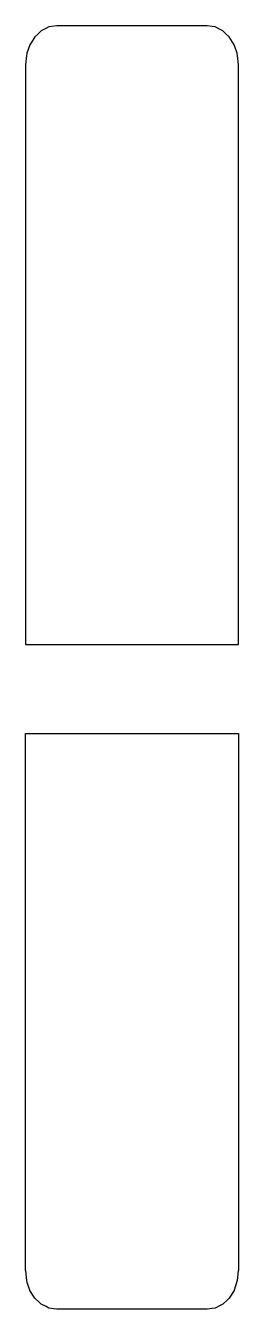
# Model space of a CAD drawing. Header units: metres. Extents: x 2.4 to 16, y -13.6 to 68.4.
import ezdxf

# ---------------------------------------------------------------- set-up
doc = ezdxf.new("R2010")
doc.units = ezdxf.units.M

msp = doc.modelspace()

# ---------------------------------------------------------------- linework, layer by layer
for p, q in [((3.684, 68.18), (3.4, 68.036)), ((3.882, 68.281), (3.684, 68.18)), ((4.215, 68.335), (3.882, 68.281)), ((4.4, 68.364), (4.215, 68.335)), ((10.681, 68.364), (4.4, 68.364)), ((14, 68.364), (10.681, 68.364)), ((14.33, 68.311), (14, 68.364)), ((14.518, 68.281), (14.33, 68.311)), ((14.798, 68.139), (14.518, 68.281)), ((15, 68.036), (14.798, 68.139)), ((2.75, 67.271), (2.668, 67.14)), ((2.986, 67.647), (2.75, 67.271)), ((3.178, 67.827), (2.986, 67.647)), ((3.4, 68.036), (3.178, 67.827)), ((15.2, 67.849), (15, 68.036)), ((15.414, 67.647), (15.2, 67.849)), ((15.524, 67.472), (15.414, 67.647)), ((15.732, 67.14), (15.524, 67.472)), ((2.459, 66.453), (2.4, 65.861)), ((2.468, 66.545), (2.459, 66.453)), ((2.486, 66.602), (2.468, 66.545)), ((2.668, 67.14), (2.486, 66.602)), ((15.768, 67.035), (15.732, 67.14)), ((15.914, 66.602), (15.768, 67.035)), ((15.928, 66.556), (15.914, 66.602)), ((15.932, 66.545), (15.928, 66.556)), ((15.941, 66.453), (15.932, 66.545)), ((16, 65.861), (15.941, 66.453)), ((2.4, 65.861), (2.4, 65.614)), ((2.4, 65.614), (2.4, 65.597)), ((2.4, 65.597), (2.4, 63.894)), ((16, 65.466), (16, 65.861)), ((16, 63.263), (16, 65.466)), ((2.4, 63.894), (2.4, 62.533)), ((16, 63.013), (16, 63.263)), ((16, 63.263), (16, 63.263)), ((2.4, 62.533), (2.4, 62.366)), ((2.4, 62.366), (2.4, 61.188)), ((16, 61.43), (16, 63.013)), ((2.4, 61.188), (2.4, 60.973)), ((2.4, 60.973), (2.4, 59.917)), ((16, 60.258), (16, 61.43)), ((2.4, 59.917), (2.4, 58.95)), ((16, 59.31), (16, 60.258)), ((16, 58.488), (16, 59.31)), ((2.4, 58.95), (2.4, 58.694)), ((2.4, 58.694), (2.4, 57.766)), ((16, 57.73), (16, 58.488)), ((2.4, 57.766), (2.4, 57.501)), ((2.4, 57.501), (2.4, 56.578)), ((16, 56.99), (16, 57.73)), ((2.4, 56.578), (2.4, 56.323)), ((16, 56.471), (16, 56.99)), ((2.4, 56.323), (2.4, 56.11)), ((2.4, 56.11), (2.4, 55.958)), ((2.4, 55.958), (2.4, 53.952)), ((16, 55.992), (16, 56.471)), ((16, 48.012), (16, 55.992)), ((2.4, 53.952), (2.4, 51.917)), ((2.4, 51.917), (2.4, 48.012)), ((2.4, 48.012), (2.4, 42.082)), ((16, 42.082), (16, 48.012)), ((2.4, 42.082), (2.4, 31.818)), ((16, 31.818), (16, 42.082)), ((2.4, 31.818), (2.4, 30.465)), ((16, 28.842), (16, 31.818)), ((2.4, 30.465), (2.4, 28.842)), ((2.4, 28.842), (7.074, 28.842)), ((7.074, 28.842), (16, 28.842)), ((2.4, 21.835), (2.4, 23.158)), ((2.4, 23.158), (11.326, 23.158)), ((11.326, 23.158), (16, 23.158)), ((16, 23.158), (16, 20.182)), ((2.4, 20.182), (2.4, 21.835)), ((2.4, 14.3), (2.4, 20.182)), ((16, 20.182), (16, 14.3)), ((2.4, 7.143), (2.4, 14.3)), ((16, 14.3), (16, 7.143)), ((2.4, 3.947), (2.4, 7.143)), ((16, 7.143), (16, -0.475)), ((2.4, 1.369), (2.4, 3.947)), ((2.4, -0.848), (2.4, 1.369)), ((16, -0.475), (16, -0.997)), ((2.4, -1.043), (2.4, -0.848)), ((2.4, -1.286), (2.4, -1.043)), ((2.4, -1.554), (2.4, -1.286)), ((2.4, -2.493), (2.4, -1.554)), ((16, -0.997), (16, -1.577)), ((16, -1.577), (16, -2.268)), ((16, -2.268), (16, -2.995)), ((2.4, -2.757), (2.4, -2.493)), ((2.4, -3.72), (2.4, -2.757)), ((16, -2.995), (16, -3.81)), ((2.4, -4.747), (2.4, -3.72)), ((16, -3.81), (16, -4.791)), ((2.4, -4.987), (2.4, -4.747)), ((16, -4.791), (16, -6.073)), ((2.4, -6.114), (2.4, -4.987)), ((2.4, -6.317), (2.4, -6.114)), ((2.4, -7.595), (2.4, -6.317)), ((16, -6.073), (16, -6.5)), ((16, -6.5), (16, -8.223)), ((2.4, -9.134), (2.4, -7.595)), ((16, -8.223), (16, -11.092)), ((16, -8.223), (16, -8.223)), ((2.4, -9.237), (2.4, -9.134)), ((2.4, -11.112), (2.4, -9.237)), ((2.4, -11.136), (2.4, -11.112)), ((2.403, -11.168), (2.4, -11.136)), ((2.468, -11.788), (2.403, -11.168)), ((15.997, -11.168), (15.932, -11.788)), ((16, -11.136), (15.997, -11.168)), ((16, -11.092), (16, -11.098)), ((16, -11.098), (16, -11.136)), ((2.506, -11.908), (2.468, -11.788)), ((2.664, -12.409), (2.506, -11.908)), ((15.932, -11.788), (15.736, -12.409)), ((2.667, -12.418), (2.664, -12.409)), ((2.668, -12.42), (2.667, -12.418)), ((2.935, -12.838), (2.668, -12.42)), ((2.986, -12.919), (2.935, -12.838)), ((3.282, -13.192), (2.986, -12.919)), ((15.327, -12.999), (15, -13.301)), ((15.414, -12.919), (15.327, -12.999)), ((15.73, -12.423), (15.414, -12.919)), ((15.732, -12.42), (15.73, -12.423)), ((15.736, -12.409), (15.732, -12.42)), ((3.4, -13.301), (3.282, -13.192)), ((3.703, -13.452), (3.4, -13.301)), ((3.882, -13.541), (3.703, -13.452)), ((4.185, -13.589), (3.882, -13.541)), ((4.4, -13.623), (4.185, -13.589)), ((9.917, -13.623), (4.4, -13.623)), ((14, -13.623), (9.917, -13.623)), ((14.306, -13.574), (14, -13.623)), ((14.518, -13.541), (14.306, -13.574)), ((14.835, -13.383), (14.518, -13.541)), ((15, -13.301), (14.835, -13.383))]:
    msp.add_line(p, q)

doc.saveas('drawing.dxf')
